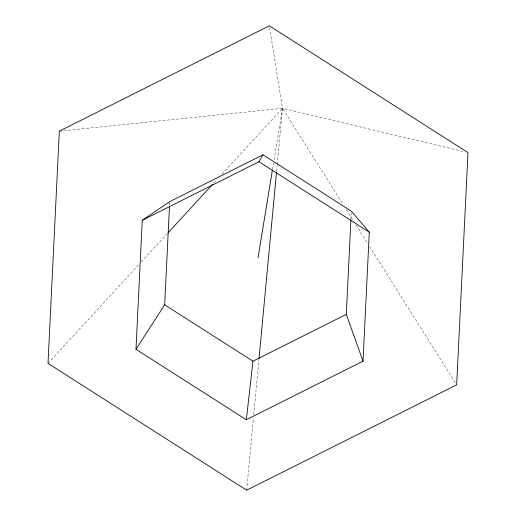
<?xml version="1.0" encoding="UTF-8"?>
<svg xmlns="http://www.w3.org/2000/svg" width="516" height="516" viewBox="0 0 516 516"><rect width="100%" height="100%" fill="white"/><g stroke="black" fill="none" stroke-linecap="round" stroke-linejoin="round"><path stroke-width="0.39" stroke-dasharray="2.58 1.94" d="M169.551 204.833L169.667 202.433M350.938 219.165L351.254 212.766M246.667 490.2L253.446 417.999M253.743 414.787L258.942 359.433M276.563 171.699L277.163 165.281M277.24 164.475L282.51 108.321L269.333 25.8M272.525 169.3L273.564 162.966M274.08 159.799L282.51 108.321L464.077 151.691M48.007 363.374L139.081 264.321M141.261 261.947L166.894 234.07M213.798 183.057L217.068 179.497M221.977 174.156L282.51 108.321L342.992 204.349M59.34 131.174L282.51 108.321M346.423 209.793L353.718 221.37M355.859 224.776L367.444 243.165M369.585 246.571L456.66 384.826"/><path stroke-width="0.77" d="M135.972 349.287L142.268 220.287L169.706 201.633L263.037 154.8L351.332 211.167L369.301 232.2L363.006 361.2L246.345 419.74L135.972 349.287L164.669 304.833L169.474 206.432M363.006 361.2L346.294 314.367L350.899 219.964M259.019 358.626L276.486 172.499M246.345 419.74L252.963 361.2L346.294 314.367M258 258L272.396 170.093M142.268 220.287L258.935 161.74L263.037 154.8M167.984 232.884L212.708 184.244M258.935 161.74L369.301 232.2M164.669 304.833L252.963 361.2M59.34 131.174L48.007 363.374L246.667 490.2L456.66 384.826L467.993 152.626L269.333 25.8L59.34 131.174"/></g></svg>
